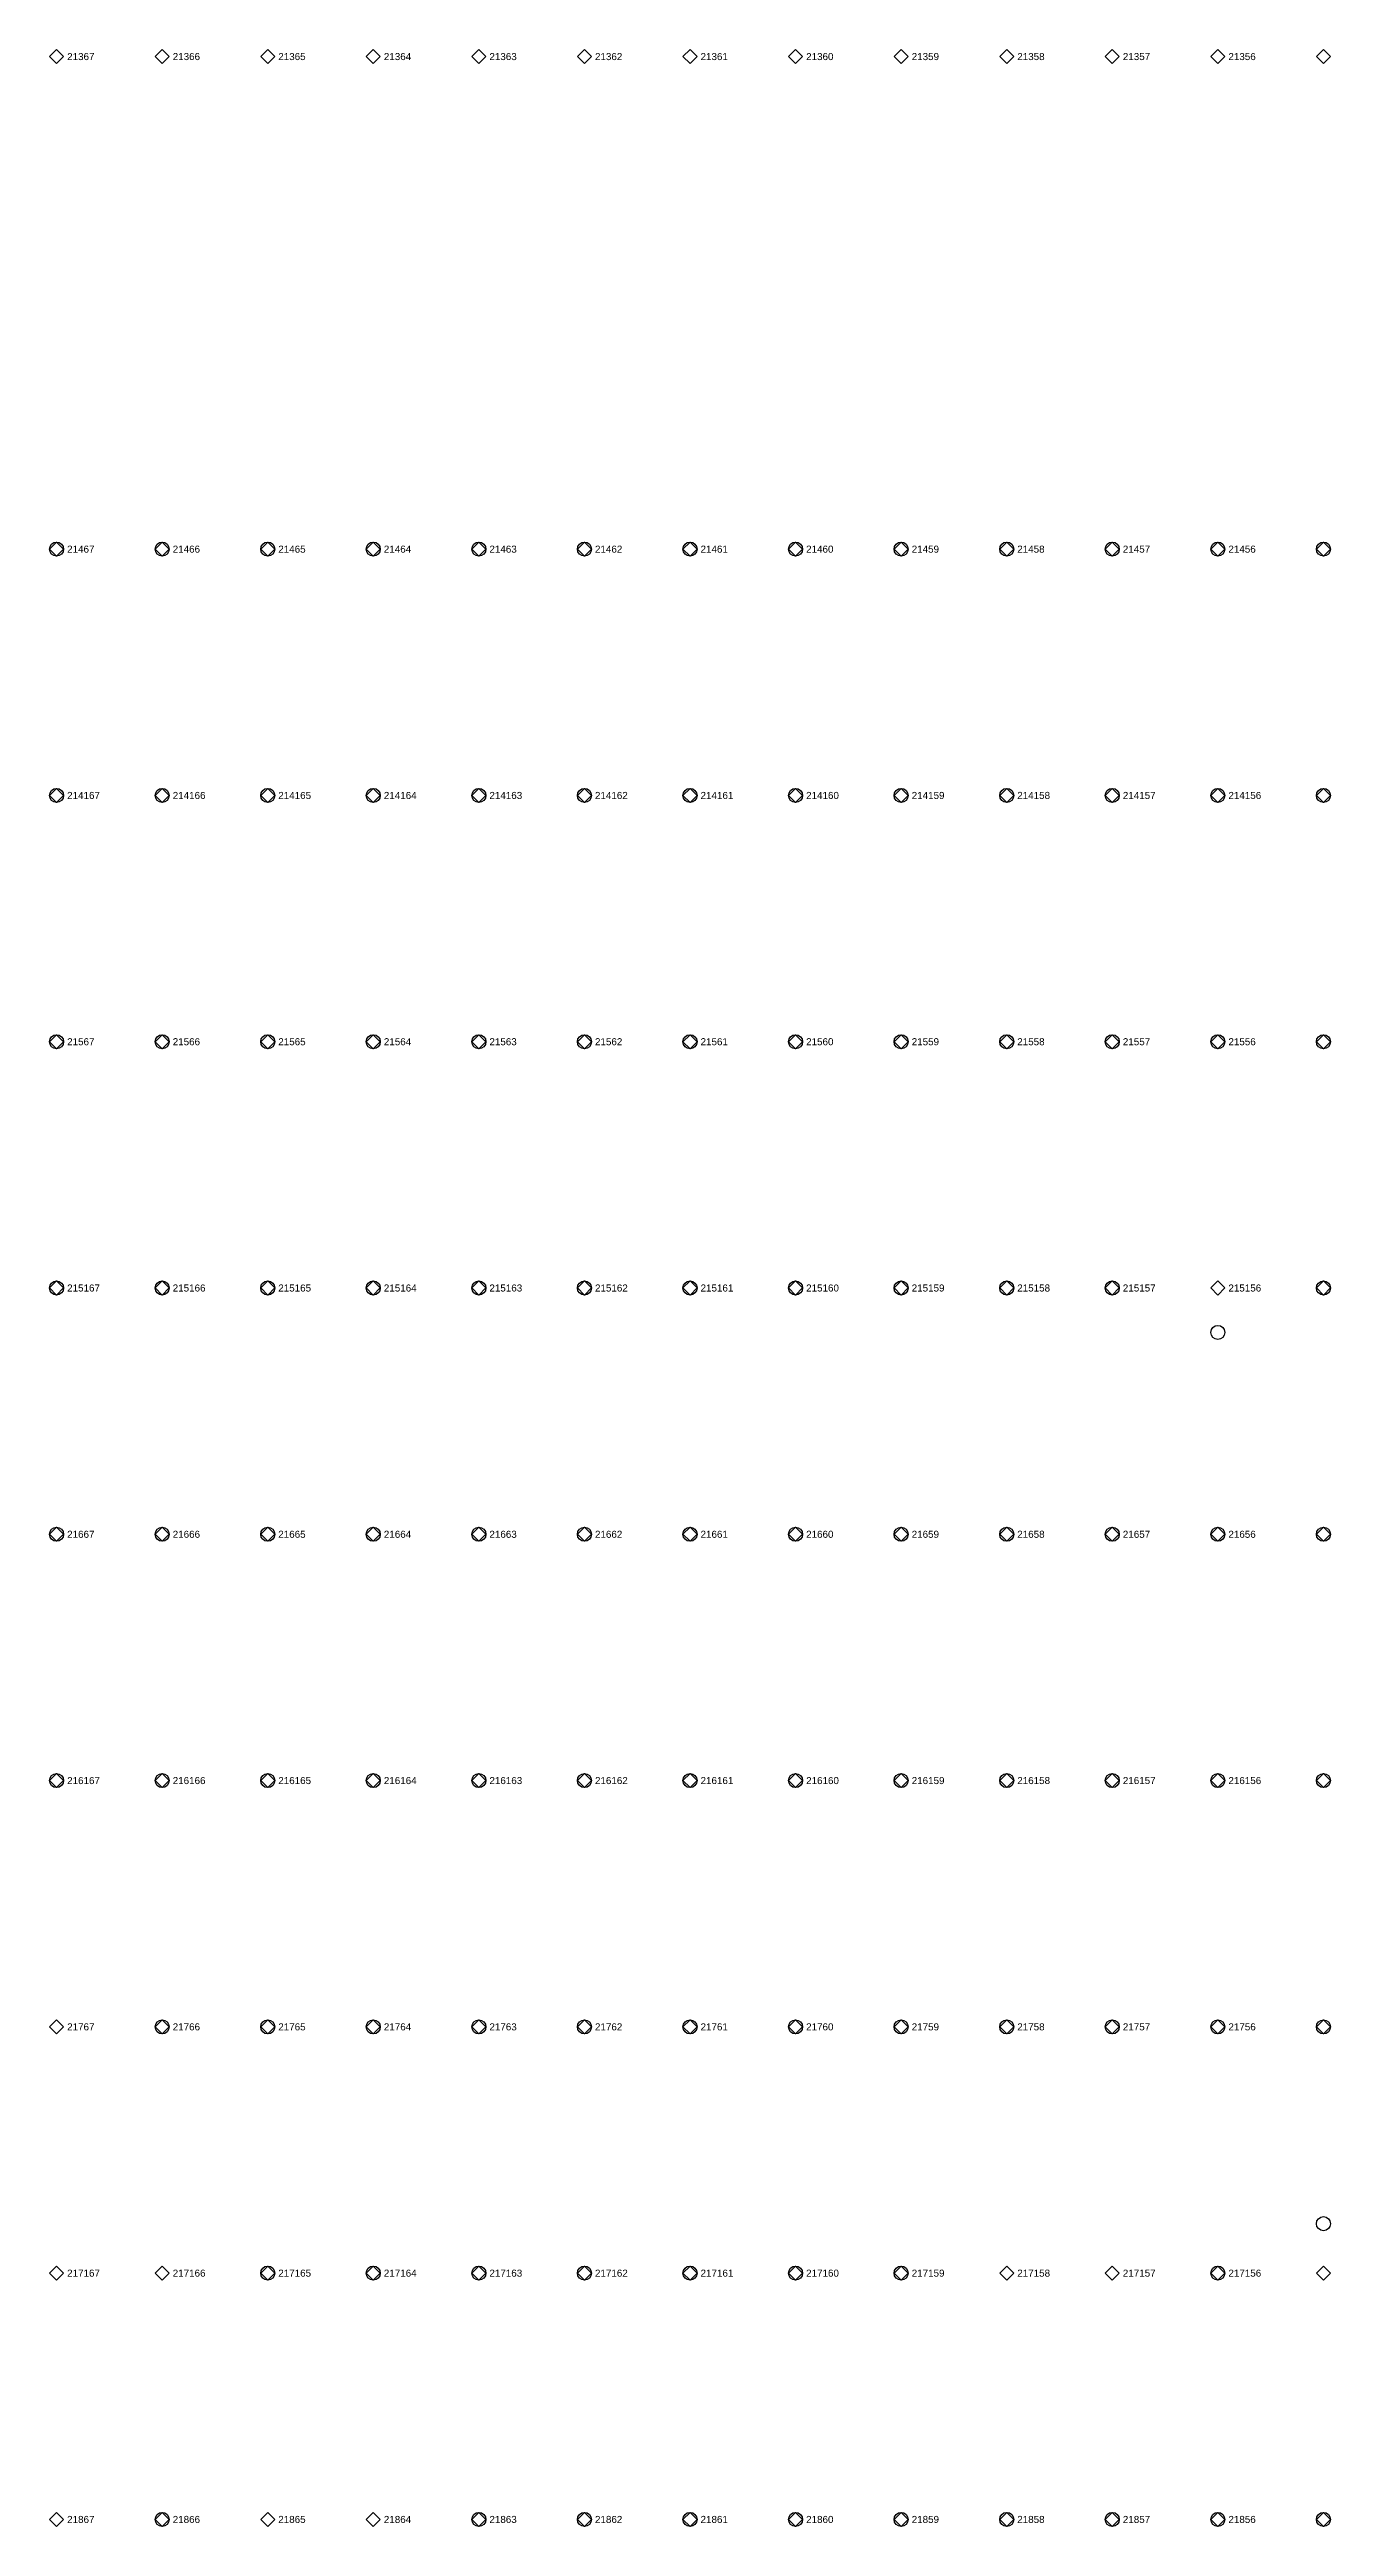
# Model space of a CAD drawing. Extents: x -5 to 376, y -217 to 241.
# Drawn here: x 91.5 to 137.7, y -94.9 to -5.5 of the extents above; entities that cross this region are included whole.
import ezdxf

# ---------------------------------------------------------------- set-up
doc = ezdxf.new("R2010")
doc.units = 0
for name, color, linetype in [('FIXTURE_INTERFACE_PIN', 4, 'CONTINUOUS'), ('GROUND_INTERFACE_PIN', 6, 'CONTINUOUS'), ('TESTER_INTERFACE_PIN', 144, 'CONTINUOUS'), ('TESTER_INTERFACE_PIN_LABEL', 144, 'CONTINUOUS')]:
    doc.layers.add(name, color=color, linetype=linetype)
doc.styles.get("Standard").update_dxf_attribs({"font": 'arial.ttf'})

msp = doc.modelspace()

# ---------------------------------------------------------------- linework, layer by layer
at = {"layer": 'FIXTURE_INTERFACE_PIN'}
for centre in [(91.72194, -23.5585), (95.53194, -23.5585), (99.34194, -23.5585), (103.15194, -23.5585), (106.96194, -23.5585), (110.77194, -23.5585), (114.58194, -23.5585), (126.01194, -23.5585), (129.82194, -23.5585), (133.63194, -23.5585), (137.44194, -23.5585), (91.72194, -32.4485), (95.53194, -32.4485), (99.34194, -32.4485), (103.15194, -32.4485), (106.96194, -32.4485), (110.77194, -32.4485), (114.58194, -32.4485), (126.01194, -32.4485), (129.82194, -32.4485), (133.63194, -32.4485), (137.44194, -32.4485), (91.72194, -41.3385), (95.53194, -41.3385), (99.34194, -41.3385), (103.15194, -41.3385), (106.96194, -41.3385), (110.77194, -41.3385), (114.58194, -41.3385), (126.01194, -41.3385), (129.82194, -41.3385), (133.63194, -41.3385), (137.44194, -41.3385), (91.72194, -50.2285), (95.53194, -50.2285), (99.34194, -50.2285), (103.15194, -50.2285), (106.96194, -50.2285), (110.77194, -50.2285), (114.58194, -50.2285), (126.01194, -50.2285), (129.82194, -50.2285), (137.44194, -50.2285), (133.63194, -51.83124), (91.72194, -59.1185), (95.53194, -59.1185), (99.34194, -59.1185), (103.15194, -59.1185), (106.96194, -59.1185), (110.77194, -59.1185), (114.58194, -59.1185), (126.01194, -59.1185), (129.82194, -59.1185), (133.63194, -59.1185), (137.44194, -59.1185), (91.72194, -68.0085), (95.53194, -68.0085), (99.34194, -68.0085), (103.15194, -68.0085), (106.96194, -68.0085), (110.77194, -68.0085), (114.58194, -68.0085), (126.01194, -68.0085), (129.82194, -68.0085), (133.63194, -68.0085), (137.44194, -68.0085), (95.53194, -76.8985), (99.34194, -76.8985), (103.15194, -76.8985), (106.96194, -76.8985), (110.77194, -76.8985), (114.58194, -76.8985), (126.01194, -76.8985), (129.82194, -76.8985), (133.63194, -76.8985), (137.44194, -76.8985), (137.44194, -84.00288), (99.34194, -85.7885), (103.15194, -85.7885), (106.96194, -85.7885), (110.77194, -85.7885), (114.58194, -85.7885), (133.63194, -85.7885), (95.53194, -94.6785), (106.96194, -94.6785), (110.77194, -94.6785), (114.58194, -94.6785), (118.39194, -94.6785), (122.20194, -94.6785), (126.01194, -94.6785), (129.82194, -94.6785), (133.63194, -94.6785), (137.44194, -94.6785)]:
    msp.add_circle(centre, 0.254, dxfattribs=at)
at = {"layer": 'GROUND_INTERFACE_PIN'}
for centre in [(118.39194, -23.5585), (122.20194, -23.5585), (118.39194, -32.4485), (122.20194, -32.4485), (118.39194, -41.3385), (122.20194, -41.3385), (118.39194, -50.2285), (122.20194, -50.2285), (118.39194, -59.1185), (122.20194, -59.1185), (118.39194, -68.0085), (122.20194, -68.0085), (118.39194, -76.8985), (122.20194, -76.8985), (118.39194, -85.7885), (122.20194, -85.7885)]:
    msp.add_circle(centre, 0.254, dxfattribs=at)
at = {"layer": 'TESTER_INTERFACE_PIN'}
for p, q in [((91.72194, -5.5245), (91.46794, -5.7785)), ((91.46794, -5.7785), (91.72194, -6.0325)), ((91.97594, -5.7785), (91.72194, -5.5245)), ((91.72194, -6.0325), (91.97594, -5.7785)), ((95.53194, -5.5245), (95.27794, -5.7785)), ((95.27794, -5.7785), (95.53194, -6.0325)), ((95.78594, -5.7785), (95.53194, -5.5245)), ((95.53194, -6.0325), (95.78594, -5.7785)), ((99.34194, -5.5245), (99.08794, -5.7785)), ((99.08794, -5.7785), (99.34194, -6.0325)), ((99.59594, -5.7785), (99.34194, -5.5245)), ((99.34194, -6.0325), (99.59594, -5.7785)), ((103.15194, -5.5245), (102.89794, -5.7785)), ((102.89794, -5.7785), (103.15194, -6.0325)), ((103.40594, -5.7785), (103.15194, -5.5245)), ((103.15194, -6.0325), (103.40594, -5.7785)), ((106.96194, -5.5245), (106.70794, -5.7785)), ((106.70794, -5.7785), (106.96194, -6.0325)), ((107.21594, -5.7785), (106.96194, -5.5245)), ((106.96194, -6.0325), (107.21594, -5.7785)), ((110.77194, -5.5245), (110.51794, -5.7785)), ((110.51794, -5.7785), (110.77194, -6.0325)), ((111.02594, -5.7785), (110.77194, -5.5245)), ((110.77194, -6.0325), (111.02594, -5.7785)), ((114.58194, -5.5245), (114.32794, -5.7785)), ((114.32794, -5.7785), (114.58194, -6.0325)), ((114.83594, -5.7785), (114.58194, -5.5245)), ((114.58194, -6.0325), (114.83594, -5.7785)), ((118.39194, -5.5245), (118.13794, -5.7785)), ((118.13794, -5.7785), (118.39194, -6.0325)), ((118.64594, -5.7785), (118.39194, -5.5245)), ((118.39194, -6.0325), (118.64594, -5.7785)), ((122.20194, -5.5245), (121.94794, -5.7785)), ((121.94794, -5.7785), (122.20194, -6.0325)), ((122.45594, -5.7785), (122.20194, -5.5245)), ((122.20194, -6.0325), (122.45594, -5.7785)), ((126.01194, -5.5245), (125.75794, -5.7785)), ((125.75794, -5.7785), (126.01194, -6.0325)), ((126.26594, -5.7785), (126.01194, -5.5245)), ((126.01194, -6.0325), (126.26594, -5.7785)), ((129.82194, -5.5245), (129.56794, -5.7785)), ((129.56794, -5.7785), (129.82194, -6.0325)), ((130.07594, -5.7785), (129.82194, -5.5245)), ((129.82194, -6.0325), (130.07594, -5.7785)), ((133.63194, -5.5245), (133.37794, -5.7785)), ((133.37794, -5.7785), (133.63194, -6.0325)), ((133.88594, -5.7785), (133.63194, -5.5245)), ((133.63194, -6.0325), (133.88594, -5.7785)), ((137.44194, -5.5245), (137.18794, -5.7785)), ((137.18794, -5.7785), (137.44194, -6.0325)), ((137.69594, -5.7785), (137.44194, -5.5245)), ((137.44194, -6.0325), (137.69594, -5.7785)), ((91.72194, -23.3045), (91.46794, -23.5585)), ((91.46794, -23.5585), (91.72194, -23.8125)), ((91.97594, -23.5585), (91.72194, -23.3045)), ((91.72194, -23.8125), (91.97594, -23.5585)), ((95.53194, -23.3045), (95.27794, -23.5585)), ((95.27794, -23.5585), (95.53194, -23.8125)), ((95.78594, -23.5585), (95.53194, -23.3045)), ((95.53194, -23.8125), (95.78594, -23.5585)), ((99.34194, -23.3045), (99.08794, -23.5585)), ((99.08794, -23.5585), (99.34194, -23.8125)), ((99.59594, -23.5585), (99.34194, -23.3045)), ((99.34194, -23.8125), (99.59594, -23.5585)), ((103.15194, -23.3045), (102.89794, -23.5585)), ((102.89794, -23.5585), (103.15194, -23.8125)), ((103.40594, -23.5585), (103.15194, -23.3045)), ((103.15194, -23.8125), (103.40594, -23.5585)), ((106.96194, -23.3045), (106.70794, -23.5585)), ((106.70794, -23.5585), (106.96194, -23.8125)), ((107.21594, -23.5585), (106.96194, -23.3045)), ((106.96194, -23.8125), (107.21594, -23.5585)), ((110.77194, -23.3045), (110.51794, -23.5585)), ((110.51794, -23.5585), (110.77194, -23.8125)), ((111.02594, -23.5585), (110.77194, -23.3045)), ((110.77194, -23.8125), (111.02594, -23.5585)), ((114.58194, -23.3045), (114.32794, -23.5585)), ((114.32794, -23.5585), (114.58194, -23.8125)), ((114.83594, -23.5585), (114.58194, -23.3045)), ((114.58194, -23.8125), (114.83594, -23.5585)), ((118.39194, -23.3045), (118.13794, -23.5585)), ((118.13794, -23.5585), (118.39194, -23.8125)), ((118.64594, -23.5585), (118.39194, -23.3045)), ((118.39194, -23.8125), (118.64594, -23.5585)), ((122.20194, -23.3045), (121.94794, -23.5585)), ((121.94794, -23.5585), (122.20194, -23.8125)), ((122.45594, -23.5585), (122.20194, -23.3045)), ((122.20194, -23.8125), (122.45594, -23.5585)), ((126.01194, -23.3045), (125.75794, -23.5585)), ((125.75794, -23.5585), (126.01194, -23.8125)), ((126.26594, -23.5585), (126.01194, -23.3045)), ((126.01194, -23.8125), (126.26594, -23.5585)), ((129.82194, -23.3045), (129.56794, -23.5585)), ((129.56794, -23.5585), (129.82194, -23.8125)), ((130.07594, -23.5585), (129.82194, -23.3045)), ((129.82194, -23.8125), (130.07594, -23.5585)), ((133.63194, -23.3045), (133.37794, -23.5585)), ((133.37794, -23.5585), (133.63194, -23.8125)), ((133.88594, -23.5585), (133.63194, -23.3045)), ((133.63194, -23.8125), (133.88594, -23.5585)), ((137.44194, -23.3045), (137.18794, -23.5585)), ((137.18794, -23.5585), (137.44194, -23.8125)), ((137.69594, -23.5585), (137.44194, -23.3045)), ((137.44194, -23.8125), (137.69594, -23.5585)), ((91.72194, -32.1945), (91.46794, -32.4485)), ((91.46794, -32.4485), (91.72194, -32.7025)), ((91.97594, -32.4485), (91.72194, -32.1945)), ((91.72194, -32.7025), (91.97594, -32.4485)), ((95.53194, -32.1945), (95.27794, -32.4485)), ((95.27794, -32.4485), (95.53194, -32.7025)), ((95.78594, -32.4485), (95.53194, -32.1945)), ((95.53194, -32.7025), (95.78594, -32.4485)), ((99.34194, -32.1945), (99.08794, -32.4485)), ((99.08794, -32.4485), (99.34194, -32.7025)), ((99.59594, -32.4485), (99.34194, -32.1945)), ((99.34194, -32.7025), (99.59594, -32.4485)), ((103.15194, -32.1945), (102.89794, -32.4485)), ((102.89794, -32.4485), (103.15194, -32.7025)), ((103.40594, -32.4485), (103.15194, -32.1945)), ((103.15194, -32.7025), (103.40594, -32.4485)), ((106.96194, -32.1945), (106.70794, -32.4485)), ((106.70794, -32.4485), (106.96194, -32.7025)), ((107.21594, -32.4485), (106.96194, -32.1945)), ((106.96194, -32.7025), (107.21594, -32.4485)), ((110.77194, -32.1945), (110.51794, -32.4485)), ((110.51794, -32.4485), (110.77194, -32.7025)), ((111.02594, -32.4485), (110.77194, -32.1945)), ((110.77194, -32.7025), (111.02594, -32.4485)), ((114.58194, -32.1945), (114.32794, -32.4485)), ((114.32794, -32.4485), (114.58194, -32.7025)), ((114.83594, -32.4485), (114.58194, -32.1945)), ((114.58194, -32.7025), (114.83594, -32.4485)), ((118.39194, -32.1945), (118.13794, -32.4485)), ((118.13794, -32.4485), (118.39194, -32.7025)), ((118.64594, -32.4485), (118.39194, -32.1945)), ((118.39194, -32.7025), (118.64594, -32.4485)), ((122.20194, -32.1945), (121.94794, -32.4485)), ((121.94794, -32.4485), (122.20194, -32.7025)), ((122.45594, -32.4485), (122.20194, -32.1945)), ((122.20194, -32.7025), (122.45594, -32.4485)), ((126.01194, -32.1945), (125.75794, -32.4485)), ((125.75794, -32.4485), (126.01194, -32.7025)), ((126.26594, -32.4485), (126.01194, -32.1945)), ((126.01194, -32.7025), (126.26594, -32.4485)), ((129.82194, -32.1945), (129.56794, -32.4485)), ((129.56794, -32.4485), (129.82194, -32.7025)), ((130.07594, -32.4485), (129.82194, -32.1945)), ((129.82194, -32.7025), (130.07594, -32.4485)), ((133.63194, -32.1945), (133.37794, -32.4485)), ((133.37794, -32.4485), (133.63194, -32.7025)), ((133.88594, -32.4485), (133.63194, -32.1945)), ((133.63194, -32.7025), (133.88594, -32.4485)), ((137.44194, -32.1945), (137.18794, -32.4485)), ((137.18794, -32.4485), (137.44194, -32.7025)), ((137.69594, -32.4485), (137.44194, -32.1945)), ((137.44194, -32.7025), (137.69594, -32.4485)), ((91.72194, -41.0845), (91.46794, -41.3385)), ((91.97594, -41.3385), (91.72194, -41.0845)), ((95.53194, -41.0845), (95.27794, -41.3385)), ((95.78594, -41.3385), (95.53194, -41.0845)), ((99.34194, -41.0845), (99.08794, -41.3385)), ((99.59594, -41.3385), (99.34194, -41.0845)), ((103.15194, -41.0845), (102.89794, -41.3385)), ((103.40594, -41.3385), (103.15194, -41.0845)), ((106.96194, -41.0845), (106.70794, -41.3385)), ((107.21594, -41.3385), (106.96194, -41.0845)), ((110.77194, -41.0845), (110.51794, -41.3385)), ((111.02594, -41.3385), (110.77194, -41.0845)), ((114.58194, -41.0845), (114.32794, -41.3385)), ((114.83594, -41.3385), (114.58194, -41.0845)), ((118.39194, -41.0845), (118.13794, -41.3385)), ((118.64594, -41.3385), (118.39194, -41.0845)), ((122.20194, -41.0845), (121.94794, -41.3385)), ((122.45594, -41.3385), (122.20194, -41.0845)), ((126.01194, -41.0845), (125.75794, -41.3385)), ((126.26594, -41.3385), (126.01194, -41.0845)), ((129.82194, -41.0845), (129.56794, -41.3385)), ((130.07594, -41.3385), (129.82194, -41.0845)), ((133.63194, -41.0845), (133.37794, -41.3385)), ((133.88594, -41.3385), (133.63194, -41.0845)), ((137.44194, -41.0845), (137.18794, -41.3385)), ((137.69594, -41.3385), (137.44194, -41.0845)), ((91.46794, -41.3385), (91.72194, -41.5925)), ((91.72194, -41.5925), (91.97594, -41.3385)), ((95.27794, -41.3385), (95.53194, -41.5925)), ((95.53194, -41.5925), (95.78594, -41.3385)), ((99.08794, -41.3385), (99.34194, -41.5925)), ((99.34194, -41.5925), (99.59594, -41.3385)), ((102.89794, -41.3385), (103.15194, -41.5925)), ((103.15194, -41.5925), (103.40594, -41.3385)), ((106.70794, -41.3385), (106.96194, -41.5925)), ((106.96194, -41.5925), (107.21594, -41.3385)), ((110.51794, -41.3385), (110.77194, -41.5925)), ((110.77194, -41.5925), (111.02594, -41.3385)), ((114.32794, -41.3385), (114.58194, -41.5925)), ((114.58194, -41.5925), (114.83594, -41.3385)), ((118.13794, -41.3385), (118.39194, -41.5925)), ((118.39194, -41.5925), (118.64594, -41.3385)), ((121.94794, -41.3385), (122.20194, -41.5925)), ((122.20194, -41.5925), (122.45594, -41.3385)), ((125.75794, -41.3385), (126.01194, -41.5925)), ((126.01194, -41.5925), (126.26594, -41.3385)), ((129.56794, -41.3385), (129.82194, -41.5925)), ((129.82194, -41.5925), (130.07594, -41.3385)), ((133.37794, -41.3385), (133.63194, -41.5925)), ((133.63194, -41.5925), (133.88594, -41.3385)), ((137.18794, -41.3385), (137.44194, -41.5925)), ((137.44194, -41.5925), (137.69594, -41.3385)), ((91.72194, -49.9745), (91.46794, -50.2285)), ((91.97594, -50.2285), (91.72194, -49.9745)), ((95.53194, -49.9745), (95.27794, -50.2285)), ((95.78594, -50.2285), (95.53194, -49.9745)), ((99.34194, -49.9745), (99.08794, -50.2285)), ((99.59594, -50.2285), (99.34194, -49.9745)), ((103.15194, -49.9745), (102.89794, -50.2285)), ((103.40594, -50.2285), (103.15194, -49.9745)), ((106.96194, -49.9745), (106.70794, -50.2285)), ((107.21594, -50.2285), (106.96194, -49.9745)), ((110.77194, -49.9745), (110.51794, -50.2285)), ((111.02594, -50.2285), (110.77194, -49.9745)), ((114.58194, -49.9745), (114.32794, -50.2285)), ((114.83594, -50.2285), (114.58194, -49.9745)), ((118.39194, -49.9745), (118.13794, -50.2285)), ((118.64594, -50.2285), (118.39194, -49.9745)), ((122.20194, -49.9745), (121.94794, -50.2285)), ((122.45594, -50.2285), (122.20194, -49.9745)), ((126.01194, -49.9745), (125.75794, -50.2285)), ((126.26594, -50.2285), (126.01194, -49.9745)), ((129.82194, -49.9745), (129.56794, -50.2285)), ((130.07594, -50.2285), (129.82194, -49.9745)), ((133.63194, -49.9745), (133.37794, -50.2285)), ((133.88594, -50.2285), (133.63194, -49.9745)), ((137.44194, -49.9745), (137.18794, -50.2285)), ((137.69594, -50.2285), (137.44194, -49.9745)), ((91.46794, -50.2285), (91.72194, -50.4825)), ((91.72194, -50.4825), (91.97594, -50.2285)), ((95.27794, -50.2285), (95.53194, -50.4825)), ((95.53194, -50.4825), (95.78594, -50.2285)), ((99.08794, -50.2285), (99.34194, -50.4825)), ((99.34194, -50.4825), (99.59594, -50.2285)), ((102.89794, -50.2285), (103.15194, -50.4825)), ((103.15194, -50.4825), (103.40594, -50.2285)), ((106.70794, -50.2285), (106.96194, -50.4825)), ((106.96194, -50.4825), (107.21594, -50.2285)), ((110.51794, -50.2285), (110.77194, -50.4825)), ((110.77194, -50.4825), (111.02594, -50.2285)), ((114.32794, -50.2285), (114.58194, -50.4825)), ((114.58194, -50.4825), (114.83594, -50.2285)), ((118.13794, -50.2285), (118.39194, -50.4825)), ((118.39194, -50.4825), (118.64594, -50.2285)), ((121.94794, -50.2285), (122.20194, -50.4825)), ((122.20194, -50.4825), (122.45594, -50.2285)), ((125.75794, -50.2285), (126.01194, -50.4825)), ((126.01194, -50.4825), (126.26594, -50.2285)), ((129.56794, -50.2285), (129.82194, -50.4825)), ((129.82194, -50.4825), (130.07594, -50.2285)), ((133.37794, -50.2285), (133.63194, -50.4825)), ((133.63194, -50.4825), (133.88594, -50.2285)), ((137.18794, -50.2285), (137.44194, -50.4825)), ((137.44194, -50.4825), (137.69594, -50.2285)), ((91.72194, -58.8645), (91.46794, -59.1185)), ((91.97594, -59.1185), (91.72194, -58.8645)), ((95.53194, -58.8645), (95.27794, -59.1185)), ((95.78594, -59.1185), (95.53194, -58.8645)), ((99.34194, -58.8645), (99.08794, -59.1185)), ((99.59594, -59.1185), (99.34194, -58.8645)), ((103.15194, -58.8645), (102.89794, -59.1185)), ((103.40594, -59.1185), (103.15194, -58.8645)), ((106.96194, -58.8645), (106.70794, -59.1185)), ((107.21594, -59.1185), (106.96194, -58.8645)), ((110.77194, -58.8645), (110.51794, -59.1185)), ((111.02594, -59.1185), (110.77194, -58.8645)), ((114.58194, -58.8645), (114.32794, -59.1185)), ((114.83594, -59.1185), (114.58194, -58.8645)), ((118.39194, -58.8645), (118.13794, -59.1185)), ((118.64594, -59.1185), (118.39194, -58.8645)), ((122.20194, -58.8645), (121.94794, -59.1185)), ((122.45594, -59.1185), (122.20194, -58.8645)), ((126.01194, -58.8645), (125.75794, -59.1185)), ((126.26594, -59.1185), (126.01194, -58.8645)), ((129.82194, -58.8645), (129.56794, -59.1185)), ((130.07594, -59.1185), (129.82194, -58.8645)), ((133.63194, -58.8645), (133.37794, -59.1185)), ((133.88594, -59.1185), (133.63194, -58.8645)), ((137.44194, -58.8645), (137.18794, -59.1185)), ((137.69594, -59.1185), (137.44194, -58.8645)), ((91.46794, -59.1185), (91.72194, -59.3725)), ((91.72194, -59.3725), (91.97594, -59.1185)), ((95.27794, -59.1185), (95.53194, -59.3725)), ((95.53194, -59.3725), (95.78594, -59.1185)), ((99.08794, -59.1185), (99.34194, -59.3725)), ((99.34194, -59.3725), (99.59594, -59.1185)), ((102.89794, -59.1185), (103.15194, -59.3725)), ((103.15194, -59.3725), (103.40594, -59.1185)), ((106.70794, -59.1185), (106.96194, -59.3725)), ((106.96194, -59.3725), (107.21594, -59.1185)), ((110.51794, -59.1185), (110.77194, -59.3725)), ((110.77194, -59.3725), (111.02594, -59.1185)), ((114.32794, -59.1185), (114.58194, -59.3725)), ((114.58194, -59.3725), (114.83594, -59.1185)), ((118.13794, -59.1185), (118.39194, -59.3725)), ((118.39194, -59.3725), (118.64594, -59.1185)), ((121.94794, -59.1185), (122.20194, -59.3725)), ((122.20194, -59.3725), (122.45594, -59.1185)), ((125.75794, -59.1185), (126.01194, -59.3725)), ((126.01194, -59.3725), (126.26594, -59.1185)), ((129.56794, -59.1185), (129.82194, -59.3725)), ((129.82194, -59.3725), (130.07594, -59.1185)), ((133.37794, -59.1185), (133.63194, -59.3725)), ((133.63194, -59.3725), (133.88594, -59.1185)), ((137.18794, -59.1185), (137.44194, -59.3725)), ((137.44194, -59.3725), (137.69594, -59.1185)), ((91.72194, -67.7545), (91.46794, -68.0085)), ((91.97594, -68.0085), (91.72194, -67.7545)), ((95.53194, -67.7545), (95.27794, -68.0085)), ((95.78594, -68.0085), (95.53194, -67.7545)), ((99.34194, -67.7545), (99.08794, -68.0085)), ((99.59594, -68.0085), (99.34194, -67.7545)), ((103.15194, -67.7545), (102.89794, -68.0085)), ((103.40594, -68.0085), (103.15194, -67.7545)), ((106.96194, -67.7545), (106.70794, -68.0085)), ((107.21594, -68.0085), (106.96194, -67.7545)), ((110.77194, -67.7545), (110.51794, -68.0085)), ((111.02594, -68.0085), (110.77194, -67.7545)), ((114.58194, -67.7545), (114.32794, -68.0085)), ((114.83594, -68.0085), (114.58194, -67.7545)), ((118.39194, -67.7545), (118.13794, -68.0085)), ((118.64594, -68.0085), (118.39194, -67.7545)), ((122.20194, -67.7545), (121.94794, -68.0085)), ((122.45594, -68.0085), (122.20194, -67.7545)), ((126.01194, -67.7545), (125.75794, -68.0085)), ((126.26594, -68.0085), (126.01194, -67.7545)), ((129.82194, -67.7545), (129.56794, -68.0085)), ((130.07594, -68.0085), (129.82194, -67.7545)), ((133.63194, -67.7545), (133.37794, -68.0085)), ((133.88594, -68.0085), (133.63194, -67.7545)), ((137.44194, -67.7545), (137.18794, -68.0085)), ((137.69594, -68.0085), (137.44194, -67.7545)), ((91.46794, -68.0085), (91.72194, -68.2625)), ((91.72194, -68.2625), (91.97594, -68.0085)), ((95.27794, -68.0085), (95.53194, -68.2625)), ((95.53194, -68.2625), (95.78594, -68.0085)), ((99.08794, -68.0085), (99.34194, -68.2625)), ((99.34194, -68.2625), (99.59594, -68.0085)), ((102.89794, -68.0085), (103.15194, -68.2625)), ((103.15194, -68.2625), (103.40594, -68.0085)), ((106.70794, -68.0085), (106.96194, -68.2625)), ((106.96194, -68.2625), (107.21594, -68.0085)), ((110.51794, -68.0085), (110.77194, -68.2625)), ((110.77194, -68.2625), (111.02594, -68.0085)), ((114.32794, -68.0085), (114.58194, -68.2625)), ((114.58194, -68.2625), (114.83594, -68.0085)), ((118.13794, -68.0085), (118.39194, -68.2625)), ((118.39194, -68.2625), (118.64594, -68.0085)), ((121.94794, -68.0085), (122.20194, -68.2625)), ((122.20194, -68.2625), (122.45594, -68.0085)), ((125.75794, -68.0085), (126.01194, -68.2625)), ((126.01194, -68.2625), (126.26594, -68.0085)), ((129.56794, -68.0085), (129.82194, -68.2625)), ((129.82194, -68.2625), (130.07594, -68.0085)), ((133.37794, -68.0085), (133.63194, -68.2625)), ((133.63194, -68.2625), (133.88594, -68.0085)), ((137.18794, -68.0085), (137.44194, -68.2625)), ((137.44194, -68.2625), (137.69594, -68.0085)), ((91.72194, -76.6445), (91.46794, -76.8985)), ((91.97594, -76.8985), (91.72194, -76.6445)), ((95.53194, -76.6445), (95.27794, -76.8985)), ((95.78594, -76.8985), (95.53194, -76.6445)), ((99.34194, -76.6445), (99.08794, -76.8985)), ((99.59594, -76.8985), (99.34194, -76.6445)), ((103.15194, -76.6445), (102.89794, -76.8985)), ((103.40594, -76.8985), (103.15194, -76.6445)), ((106.96194, -76.6445), (106.70794, -76.8985)), ((107.21594, -76.8985), (106.96194, -76.6445)), ((110.77194, -76.6445), (110.51794, -76.8985)), ((111.02594, -76.8985), (110.77194, -76.6445)), ((114.58194, -76.6445), (114.32794, -76.8985)), ((114.83594, -76.8985), (114.58194, -76.6445)), ((118.39194, -76.6445), (118.13794, -76.8985)), ((118.64594, -76.8985), (118.39194, -76.6445)), ((122.20194, -76.6445), (121.94794, -76.8985)), ((122.45594, -76.8985), (122.20194, -76.6445)), ((126.01194, -76.6445), (125.75794, -76.8985)), ((126.26594, -76.8985), (126.01194, -76.6445)), ((129.82194, -76.6445), (129.56794, -76.8985)), ((130.07594, -76.8985), (129.82194, -76.6445)), ((133.63194, -76.6445), (133.37794, -76.8985)), ((133.88594, -76.8985), (133.63194, -76.6445)), ((137.44194, -76.6445), (137.18794, -76.8985)), ((137.69594, -76.8985), (137.44194, -76.6445)), ((91.46794, -76.8985), (91.72194, -77.1525)), ((91.72194, -77.1525), (91.97594, -76.8985)), ((95.27794, -76.8985), (95.53194, -77.1525)), ((95.53194, -77.1525), (95.78594, -76.8985)), ((99.08794, -76.8985), (99.34194, -77.1525)), ((99.34194, -77.1525), (99.59594, -76.8985)), ((102.89794, -76.8985), (103.15194, -77.1525)), ((103.15194, -77.1525), (103.40594, -76.8985)), ((106.70794, -76.8985), (106.96194, -77.1525)), ((106.96194, -77.1525), (107.21594, -76.8985)), ((110.51794, -76.8985), (110.77194, -77.1525)), ((110.77194, -77.1525), (111.02594, -76.8985)), ((114.32794, -76.8985), (114.58194, -77.1525)), ((114.58194, -77.1525), (114.83594, -76.8985)), ((118.13794, -76.8985), (118.39194, -77.1525)), ((118.39194, -77.1525), (118.64594, -76.8985)), ((121.94794, -76.8985), (122.20194, -77.1525)), ((122.20194, -77.1525), (122.45594, -76.8985)), ((125.75794, -76.8985), (126.01194, -77.1525)), ((126.01194, -77.1525), (126.26594, -76.8985)), ((129.56794, -76.8985), (129.82194, -77.1525)), ((129.82194, -77.1525), (130.07594, -76.8985)), ((133.37794, -76.8985), (133.63194, -77.1525)), ((133.63194, -77.1525), (133.88594, -76.8985)), ((137.18794, -76.8985), (137.44194, -77.1525)), ((137.44194, -77.1525), (137.69594, -76.8985)), ((91.72194, -85.5345), (91.46794, -85.7885)), ((91.46794, -85.7885), (91.72194, -86.0425)), ((91.97594, -85.7885), (91.72194, -85.5345)), ((91.72194, -86.0425), (91.97594, -85.7885)), ((95.53194, -85.5345), (95.27794, -85.7885)), ((95.27794, -85.7885), (95.53194, -86.0425)), ((95.78594, -85.7885), (95.53194, -85.5345)), ((95.53194, -86.0425), (95.78594, -85.7885)), ((99.34194, -85.5345), (99.08794, -85.7885)), ((99.08794, -85.7885), (99.34194, -86.0425)), ((99.59594, -85.7885), (99.34194, -85.5345)), ((99.34194, -86.0425), (99.59594, -85.7885)), ((103.15194, -85.5345), (102.89794, -85.7885)), ((102.89794, -85.7885), (103.15194, -86.0425)), ((103.40594, -85.7885), (103.15194, -85.5345)), ((103.15194, -86.0425), (103.40594, -85.7885)), ((106.96194, -85.5345), (106.70794, -85.7885)), ((106.70794, -85.7885), (106.96194, -86.0425)), ((107.21594, -85.7885), (106.96194, -85.5345)), ((106.96194, -86.0425), (107.21594, -85.7885)), ((110.77194, -85.5345), (110.51794, -85.7885)), ((110.51794, -85.7885), (110.77194, -86.0425)), ((111.02594, -85.7885), (110.77194, -85.5345)), ((110.77194, -86.0425), (111.02594, -85.7885)), ((114.58194, -85.5345), (114.32794, -85.7885)), ((114.32794, -85.7885), (114.58194, -86.0425)), ((114.83594, -85.7885), (114.58194, -85.5345)), ((114.58194, -86.0425), (114.83594, -85.7885)), ((118.39194, -85.5345), (118.13794, -85.7885)), ((118.13794, -85.7885), (118.39194, -86.0425)), ((118.64594, -85.7885), (118.39194, -85.5345)), ((118.39194, -86.0425), (118.64594, -85.7885)), ((122.20194, -85.5345), (121.94794, -85.7885)), ((121.94794, -85.7885), (122.20194, -86.0425)), ((122.45594, -85.7885), (122.20194, -85.5345)), ((122.20194, -86.0425), (122.45594, -85.7885)), ((126.01194, -85.5345), (125.75794, -85.7885)), ((125.75794, -85.7885), (126.01194, -86.0425)), ((126.26594, -85.7885), (126.01194, -85.5345)), ((126.01194, -86.0425), (126.26594, -85.7885)), ((129.82194, -85.5345), (129.56794, -85.7885)), ((129.56794, -85.7885), (129.82194, -86.0425)), ((130.07594, -85.7885), (129.82194, -85.5345)), ((129.82194, -86.0425), (130.07594, -85.7885)), ((133.63194, -85.5345), (133.37794, -85.7885)), ((133.37794, -85.7885), (133.63194, -86.0425)), ((133.88594, -85.7885), (133.63194, -85.5345)), ((133.63194, -86.0425), (133.88594, -85.7885)), ((137.44194, -85.5345), (137.18794, -85.7885)), ((137.18794, -85.7885), (137.44194, -86.0425)), ((137.69594, -85.7885), (137.44194, -85.5345)), ((137.44194, -86.0425), (137.69594, -85.7885)), ((91.72194, -94.4245), (91.46794, -94.6785)), ((91.46794, -94.6785), (91.72194, -94.9325)), ((91.97594, -94.6785), (91.72194, -94.4245)), ((91.72194, -94.9325), (91.97594, -94.6785)), ((95.53194, -94.4245), (95.27794, -94.6785)), ((95.27794, -94.6785), (95.53194, -94.9325)), ((95.78594, -94.6785), (95.53194, -94.4245)), ((95.53194, -94.9325), (95.78594, -94.6785)), ((99.34194, -94.4245), (99.08794, -94.6785)), ((99.08794, -94.6785), (99.34194, -94.9325)), ((99.59594, -94.6785), (99.34194, -94.4245)), ((99.34194, -94.9325), (99.59594, -94.6785)), ((103.15194, -94.4245), (102.89794, -94.6785)), ((102.89794, -94.6785), (103.15194, -94.9325)), ((103.40594, -94.6785), (103.15194, -94.4245)), ((103.15194, -94.9325), (103.40594, -94.6785)), ((106.96194, -94.4245), (106.70794, -94.6785)), ((106.70794, -94.6785), (106.96194, -94.9325)), ((107.21594, -94.6785), (106.96194, -94.4245)), ((106.96194, -94.9325), (107.21594, -94.6785)), ((110.77194, -94.4245), (110.51794, -94.6785)), ((110.51794, -94.6785), (110.77194, -94.9325)), ((111.02594, -94.6785), (110.77194, -94.4245)), ((110.77194, -94.9325), (111.02594, -94.6785)), ((114.58194, -94.4245), (114.32794, -94.6785)), ((114.32794, -94.6785), (114.58194, -94.9325)), ((114.83594, -94.6785), (114.58194, -94.4245)), ((114.58194, -94.9325), (114.83594, -94.6785)), ((118.39194, -94.4245), (118.13794, -94.6785)), ((118.13794, -94.6785), (118.39194, -94.9325)), ((118.64594, -94.6785), (118.39194, -94.4245)), ((118.39194, -94.9325), (118.64594, -94.6785)), ((122.20194, -94.4245), (121.94794, -94.6785)), ((121.94794, -94.6785), (122.20194, -94.9325)), ((122.45594, -94.6785), (122.20194, -94.4245)), ((122.20194, -94.9325), (122.45594, -94.6785)), ((126.01194, -94.4245), (125.75794, -94.6785)), ((125.75794, -94.6785), (126.01194, -94.9325)), ((126.26594, -94.6785), (126.01194, -94.4245)), ((126.01194, -94.9325), (126.26594, -94.6785)), ((129.82194, -94.4245), (129.56794, -94.6785)), ((129.56794, -94.6785), (129.82194, -94.9325)), ((130.07594, -94.6785), (129.82194, -94.4245)), ((129.82194, -94.9325), (130.07594, -94.6785)), ((133.63194, -94.4245), (133.37794, -94.6785)), ((133.37794, -94.6785), (133.63194, -94.9325)), ((133.88594, -94.6785), (133.63194, -94.4245)), ((133.63194, -94.9325), (133.88594, -94.6785)), ((137.44194, -94.4245), (137.18794, -94.6785)), ((137.18794, -94.6785), (137.44194, -94.9325)), ((137.69594, -94.6785), (137.44194, -94.4245)), ((137.44194, -94.9325), (137.69594, -94.6785))]:
    msp.add_line(p, q, dxfattribs=at)

# ---------------------------------------------------------------- texts
at = {"layer": 'TESTER_INTERFACE_PIN_LABEL'}
for s, p in [('21367', (92.10294, -5.9055)), ('21366', (95.91294, -5.9055)), ('21365', (99.72294, -5.9055)), ('21364', (103.53294, -5.9055)), ('21363', (107.34294, -5.9055)), ('21362', (111.15294, -5.9055)), ('21361', (114.96294, -5.9055)), ('21360', (118.77294, -5.9055)), ('21359', (122.58294, -5.9055)), ('21358', (126.39294, -5.9055)), ('21357', (130.20294, -5.9055)), ('21356', (134.01294, -5.9055)), ('21467', (92.10294, -23.6855)), ('21466', (95.91294, -23.6855)), ('21465', (99.72294, -23.6855)), ('21464', (103.53294, -23.6855)), ('21463', (107.34294, -23.6855)), ('21462', (111.15294, -23.6855)), ('21461', (114.96294, -23.6855)), ('21460', (118.77294, -23.6855)), ('21459', (122.58294, -23.6855)), ('21458', (126.39294, -23.6855)), ('21457', (130.20294, -23.6855)), ('21456', (134.01294, -23.6855)), ('214167', (92.10294, -32.5755)), ('214166', (95.91294, -32.5755)), ('214165', (99.72294, -32.5755)), ('214164', (103.53294, -32.5755)), ('214163', (107.34294, -32.5755)), ('214162', (111.15294, -32.5755)), ('214161', (114.96294, -32.5755)), ('214160', (118.77294, -32.5755)), ('214159', (122.58294, -32.5755)), ('214158', (126.39294, -32.5755)), ('214157', (130.20294, -32.5755)), ('214156', (134.01294, -32.5755)), ('21567', (92.10294, -41.4655)), ('21566', (95.91294, -41.4655)), ('21565', (99.72294, -41.4655)), ('21564', (103.53294, -41.4655)), ('21563', (107.34294, -41.4655)), ('21562', (111.15294, -41.4655)), ('21561', (114.96294, -41.4655)), ('21560', (118.77294, -41.4655)), ('21559', (122.58294, -41.4655)), ('21558', (126.39294, -41.4655)), ('21557', (130.20294, -41.4655)), ('21556', (134.01294, -41.4655)), ('215167', (92.10294, -50.3555)), ('215166', (95.91294, -50.3555)), ('215165', (99.72294, -50.3555)), ('215164', (103.53294, -50.3555)), ('215163', (107.34294, -50.3555)), ('215162', (111.15294, -50.3555)), ('215161', (114.96294, -50.3555)), ('215160', (118.77294, -50.3555)), ('215159', (122.58294, -50.3555)), ('215158', (126.39294, -50.3555)), ('215157', (130.20294, -50.3555)), ('215156', (134.01294, -50.3555)), ('21667', (92.10294, -59.2455)), ('21666', (95.91294, -59.2455)), ('21665', (99.72294, -59.2455)), ('21664', (103.53294, -59.2455)), ('21663', (107.34294, -59.2455)), ('21662', (111.15294, -59.2455)), ('21661', (114.96294, -59.2455)), ('21660', (118.77294, -59.2455)), ('21659', (122.58294, -59.2455)), ('21658', (126.39294, -59.2455)), ('21657', (130.20294, -59.2455)), ('21656', (134.01294, -59.2455)), ('216167', (92.10294, -68.1355)), ('216166', (95.91294, -68.1355)), ('216165', (99.72294, -68.1355)), ('216164', (103.53294, -68.1355)), ('216163', (107.34294, -68.1355)), ('216162', (111.15294, -68.1355)), ('216161', (114.96294, -68.1355)), ('216160', (118.77294, -68.1355)), ('216159', (122.58294, -68.1355)), ('216158', (126.39294, -68.1355)), ('216157', (130.20294, -68.1355)), ('216156', (134.01294, -68.1355)), ('21767', (92.10294, -77.0255)), ('21766', (95.91294, -77.0255)), ('21765', (99.72294, -77.0255)), ('21764', (103.53294, -77.0255)), ('21763', (107.34294, -77.0255)), ('21762', (111.15294, -77.0255)), ('21761', (114.96294, -77.0255)), ('21760', (118.77294, -77.0255)), ('21759', (122.58294, -77.0255)), ('21758', (126.39294, -77.0255)), ('21757', (130.20294, -77.0255)), ('21756', (134.01294, -77.0255)), ('217167', (92.10294, -85.9155)), ('217166', (95.91294, -85.9155)), ('217165', (99.72294, -85.9155)), ('217164', (103.53294, -85.9155)), ('217163', (107.34294, -85.9155)), ('217162', (111.15294, -85.9155)), ('217161', (114.96294, -85.9155)), ('217160', (118.77294, -85.9155)), ('217159', (122.58294, -85.9155)), ('217158', (126.39294, -85.9155)), ('217157', (130.20294, -85.9155)), ('217156', (134.01294, -85.9155)), ('21867', (92.10294, -94.8055)), ('21866', (95.91294, -94.8055)), ('21865', (99.72294, -94.8055)), ('21864', (103.53294, -94.8055)), ('21863', (107.34294, -94.8055)), ('21862', (111.15294, -94.8055)), ('21861', (114.96294, -94.8055)), ('21860', (118.77294, -94.8055)), ('21859', (122.58294, -94.8055)), ('21858', (126.39294, -94.8055)), ('21857', (130.20294, -94.8055)), ('21856', (134.01294, -94.8055))]:
    msp.add_text(s, height=0.254, dxfattribs=at).set_placement(p)

doc.saveas('drawing.dxf')
